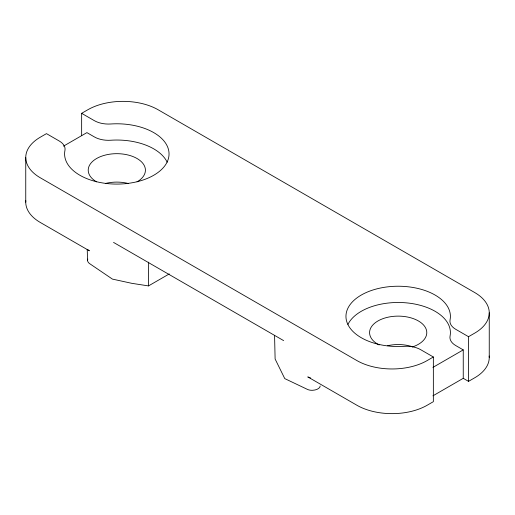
<?xml version="1.0" encoding="UTF-8"?>
<svg xmlns="http://www.w3.org/2000/svg" width="515" height="515" viewBox="0 0 515 515"><rect width="100%" height="100%" fill="white"/><g stroke="black" fill="none" stroke-linecap="round" stroke-linejoin="round"><path stroke-width="0.77" d="M87.228 249.318L87.556 260.294A7.545 4.719 4.5 0 0 89.758 263.725L112.418 279.098L131.859 283.334L148.5 285.909L148.655 262.129M81.647 135.664L81.647 113.326L87.801 109.772A49.743 28.718 0 0 1 158.144 109.772L474.682 292.526A49.743 28.718 0 0 1 474.682 333.141L468.528 336.694L455.756 329.317A19.898 11.485 0 0 1 450.059 319.873A52.227 30.153 0 0 0 400.2 286.256A52.227 30.153 0 0 0 345.996 317.549A52.227 30.153 0 0 0 404.217 346.338A19.898 11.485 0 0 1 420.581 349.627L433.353 356.998L433.353 401.674L427.199 405.228A49.743 28.718 0 0 1 356.856 405.228L307.803 376.903A7.461 4.307 0 0 0 310.532 377.907M63.474 146.157L86.919 132.619L94.419 136.945A19.898 11.485 0 0 0 110.783 140.235A52.227 30.153 0 0 1 167.188 162.219M148.5 285.909L169.274 273.922M433.353 356.998L427.199 360.552A49.743 28.718 0 0 1 356.856 360.552L40.318 177.797A49.743 28.718 0 0 1 40.318 137.19L46.472 133.636L59.244 141.007A19.898 11.485 0 0 1 64.942 150.457A52.227 30.153 0 0 0 114.8 184.067A52.227 30.153 0 0 0 169.004 152.775A52.227 30.153 0 0 0 110.783 123.986A19.898 11.485 0 0 1 94.419 120.703L81.647 113.326M432.909 367.407L463.249 349.891L463.249 378.319L432.909 395.842M463.249 378.319L468.528 381.364L474.682 377.81A49.743 28.718 0 0 0 489.186 356.013M463.249 349.891L455.756 345.565A19.898 11.485 0 0 1 450.059 336.115A52.227 30.153 0 0 0 408.369 303.058A52.227 30.153 0 0 0 347.947 324.392M113.545 242.411L283.63 340.615M274.559 335.304L275.119 359.013L284.763 378.602L307.423 389.392A7.545 3.959 -4.2 0 0 312.708 390.286A7.429 3.901 -4.2 0 0 320.176 385.98M489.25 312.83L489.25 357.507M468.528 336.694L468.528 381.364M25.75 157.493L25.75 202.17M387.628 345.713A28.602 16.512 0 0 1 412.483 346.762M379.162 344.966A28.602 16.512 0 0 1 378.969 320.401A28.602 16.512 0 0 1 421.289 322.899A28.602 16.512 0 0 1 412.483 346.93M96.595 181.859A28.602 16.512 0 0 1 96.595 158.511A28.602 16.512 0 0 1 137.042 158.511A28.602 16.512 0 0 1 137.042 181.859M105.485 183.449A28.602 16.512 0 0 1 128.145 183.449M25.814 200.67A49.743 28.718 0 0 0 40.318 222.474L89.372 250.792A7.461 4.307 0 0 1 88.187 249.904M87.556 260.294A7.429 4.648 4.5 0 1 87.808 259.09"/></g></svg>
